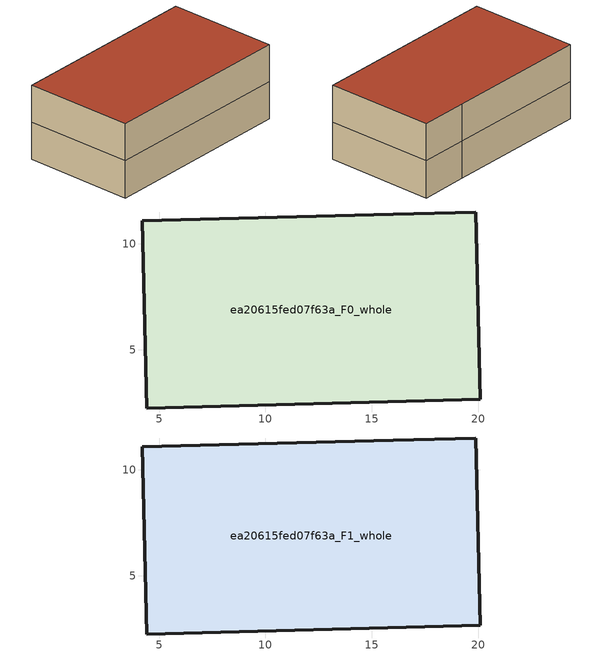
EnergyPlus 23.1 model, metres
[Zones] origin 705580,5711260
ea20615fed07f63a_F0_whole
 floor ground (EU_floor_Construction): 19.88,11.49 20.1,2.69 4.43,2.27 4.21,11.08 16,11.38 z0
 wall outside (EU_wall_Construction): 4.21,11.08 4.43,2.27 20.1,2.69 19.88,11.49 16,11.38 4.21,11.08 z0:3
ea20615fed07f63a_F1_whole
 floor to ea20615fed07f63a_F0_whole (EU_floor_Construction): 19.88,11.49 20.1,2.69 4.43,2.27 4.21,11.08 16,11.38 z3
 wall outside (EU_wall_Construction): 4.21,11.08 4.43,2.27 20.1,2.69 19.88,11.49 16,11.38 4.21,11.08 z3:6
 roof outside (EU_roof_Construction): 20.1,2.69 19.88,11.49 16,11.38 4.21,11.08 4.43,2.27 z6
[Building]
EU S2 Campaign: North Axis=0; Terrain=City; Solar Distribution=FullExterior
[Site:Location]
London: Latitude=51.5; Longitude=-0.5; Time Zone=0; Elevation=25
[SizingPeriod:WeatherFileDays]
AnnualSizingPeriod: Begin Month=1; Begin Day of Month=1; End Month=12; End Day of Month=31; Day of Week for Start Day=Monday; Use Weather File Daylight Saving Period=No; Use Weather File Rain and Snow Indicators=No
[MATERIAL]
EU_InternalMass_Material: Roughness=MediumRough; Thickness=0.1; Conductivity=1; Density=1800; Specific Heat=900; Thermal Absorptance=0.9; Solar Absorptance=0.7; Visible Absorptance=0.7
[MATERIAL:NOMASS] Roughness=MediumRough; Thermal Absorptance=0.9; Solar Absorptance=0.7; Visible Absorptance=0.7
Name | Thermal Resistance
EU_wall_NoMass | 0.635353
EU_roof_NoMass | 0.675062
EU_floor_NoMass | 1.96382
[CONSTRUCTION]
EU_wall_Construction: EU_wall_NoMass
EU_roof_Construction: EU_roof_NoMass
EU_floor_Construction: EU_floor_NoMass
EU_InternalMass_Construction: EU_InternalMass_Material
[ZONE] Type=1; Multiplier=1; Ceiling Height=autocalculate; Floor Area=autocalculate; Part of Total Floor Area=Yes
Name | Volume
ea20615fed07f63a_F0_whole | 414.23
ea20615fed07f63a_F1_whole | 414.229
[INTERNALMASS] Construction=EU_InternalMass_Construction; Surface Area=138.076
Name | Zone or ZoneList
ea20615fed07f63a_F0_whole_EU_InternalMass | ea20615fed07f63a_F0_whole
ea20615fed07f63a_F1_whole_EU_InternalMass | ea20615fed07f63a_F1_whole
[OTHEREQUIPMENT] Fuel Type=Electricity; Design Level Calculation Method=Watts/Area; Power per Zone Floor Area=1; Fraction Latent=0; Fraction Radiant=0; Fraction Lost=0; Carbon Dioxide Generation Rate=0; EndUse Subcategory=EU_Step8_InternalGains
Name | Zone or ZoneList or Space or SpaceList | Schedule
EU_Step8_InternalGain_ea20615fed07f63a_F0_whole_f000 | ea20615fed07f63a_F0_whole | EU_Step8_GainSchedule_ea20615fed07f63a_F0_whole_f000
EU_Step8_InternalGain_ea20615fed07f63a_F1_whole_f000 | ea20615fed07f63a_F1_whole | EU_Step8_GainSchedule_ea20615fed07f63a_F1_whole_f000
[ZONEVENTILATION:DESIGNFLOWRATE] Schedule=EU_AlwaysOn; Design Flow Rate Calculation Method=AirChanges/Hour; Air Changes per Hour=0.555504; Ventilation Type=Natural; Fan Pressure Rise=0; Fan Total Efficiency=1; Constant Term Coefficient=1; Temperature Term Coefficient=0; Velocity Term Coefficient=0; Velocity Squared Term Coefficient=0; Minimum Indoor Temperature=-100; Maximum Indoor Temperature=100; Delta Temperature=-100; Minimum Outdoor Temperature=-100; Maximum Outdoor Temperature=100; Maximum Wind Speed=40
Name | Zone or ZoneList or Space or SpaceList
EU_ConstantAir_ea20615fed07f63a_F0_whole | ea20615fed07f63a_F0_whole
EU_ConstantAir_ea20615fed07f63a_F1_whole | ea20615fed07f63a_F1_whole
[HVACTEMPLATE:THERMOSTAT] Constant Heating Setpoint=20; Constant Cooling Setpoint=50
EU_HeatOnly_ea20615fed07f63a_F0_whole; EU_HeatOnly_ea20615fed07f63a_F1_whole
[HVACTEMPLATE:ZONE:IDEALLOADSAIRSYSTEM] System Availability Schedule=EU_AlwaysOn; Maximum Heating Supply Air Temperature=50; Minimum Cooling Supply Air Temperature=13; Maximum Heating Supply Air Humidity Ratio=0.0156; Minimum Cooling Supply Air Humidity Ratio=0.0077; Heating Limit=NoLimit; Cooling Limit=NoLimit; Heating Availability Schedule=EU_AlwaysOn; Cooling Availability Schedule=EU_CoolingOff; Dehumidification Control Type=ConstantSensibleHeatRatio; Cooling Sensible Heat Ratio=0.7; Dehumidification Setpoint=60; Humidification Control Type=None; Humidification Setpoint=30; Outdoor Air Method=None; Outdoor Air Flow Rate per Person=0.00944; Outdoor Air Flow Rate per Zone Floor Area=0; Outdoor Air Flow Rate per Zone=0; Demand Controlled Ventilation Type=None; Outdoor Air Economizer Type=NoEconomizer; Heat Recovery Type=None; Sensible Heat Recovery Effectiveness=0.7; Latent Heat Recovery Effectiveness=0.65
Name | Template Thermostat
ea20615fed07f63a_F0_whole | EU_HeatOnly_ea20615fed07f63a_F0_whole
ea20615fed07f63a_F1_whole | EU_HeatOnly_ea20615fed07f63a_F1_whole
[SIZING:ZONE] Zone Cooling Design Supply Air Temperature Input Method=SupplyAirTemperature; Zone Cooling Design Supply Air Temperature=13; Zone Heating Design Supply Air Temperature Input Method=SupplyAirTemperature; Zone Heating Design Supply Air Temperature=50; Zone Cooling Design Supply Air Humidity Ratio=0.008; Zone Heating Design Supply Air Humidity Ratio=0.008; Cooling Design Air Flow Method=DesignDay; Cooling Design Air Flow Rate=0; Cooling Minimum Air Flow per Zone Floor Area=0.000762; Cooling Minimum Air Flow=0; Cooling Minimum Air Flow Fraction=0.2; Heating Design Air Flow Method=DesignDay; Heating Design Air Flow Rate=0; Heating Maximum Air Flow per Zone Floor Area=0.002032; Heating Maximum Air Flow=0.141576; Heating Maximum Air Flow Fraction=0.3; Account for Dedicated Outdoor Air System=No; Dedicated Outdoor Air System Control Strategy=NeutralSupplyAir; Dedicated Outdoor Air Low Setpoint Temperature for Design=autosize; Dedicated Outdoor Air High Setpoint Temperature for Design=autosize; Zone Load Sizing Method=Sensible Load Only No Latent Load; Zone Latent Cooling Design Supply Air Humidity Ratio Input Method=HumidityRatioDifference; Zone Cooling Design Supply Air Humidity Ratio Difference=0.005; Zone Latent Heating Design Supply Air Humidity Ratio Input Method=HumidityRatioDifference; Zone Humidification Design Supply Air Humidity Ratio Difference=0.005
ea20615fed07f63a_F0_whole; ea20615fed07f63a_F1_whole
[SCHEDULE:CONSTANT]
Name | Hourly Value
EU_AlwaysOn | 1
EU_CoolingOff | 0
[SCHEDULE:FILE] Column Number=1; Rows to Skip at Top=0; Number of Hours of Data=8760; Column Separator=Comma; Interpolate to Timestep=No; Minutes per Item=60; Adjust Schedule for Daylight Savings=Yes
Name | File
EU_Step8_GainSchedule_ea20615fed07f63a_F0_whole_f000 | C:\Users\o_iseri\Desktop\OpenUBEM\openubem\outputs\eu_evidence\EU-11\GB-LDN-STDUNSTANS\idfs\ea20615fed07f63a\ea20615fed07f63a_F0_whole_f000_gain.csv
EU_Step8_GainSchedule_ea20615fed07f63a_F1_whole_f000 | C:\Users\o_iseri\Desktop\OpenUBEM\openubem\outputs\eu_evidence\EU-11\GB-LDN-STDUNSTANS\idfs\ea20615fed07f63a\ea20615fed07f63a_F1_whole_f000_gain.csv
